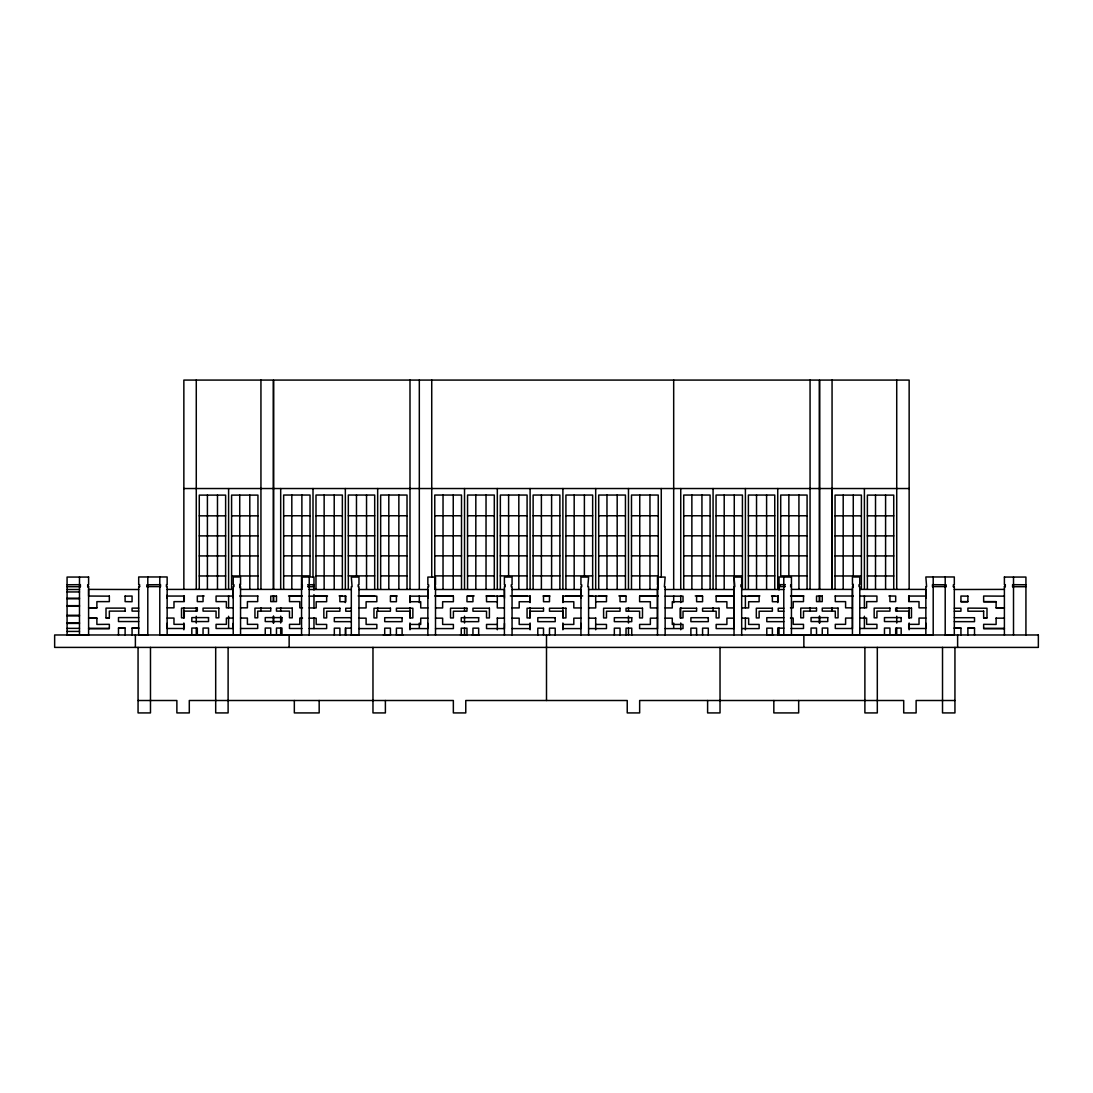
<?xml version="1.0" encoding="UTF-8"?>
<svg xmlns="http://www.w3.org/2000/svg" width="1093" height="1093" viewBox="0 0 1093 1093"><rect width="100%" height="100%" fill="white"/><g stroke="black" fill="none" stroke-linecap="round" stroke-linejoin="round"><path stroke-width="1.5" d="M280.682 634.91L280.682 628.092M280.682 622.996L280.682 616.179M280.682 611.083L280.682 607.667M280.682 588.949L280.682 488.53M283.661 589.25L283.661 495.033L310.029 495.047L310.029 575.888L283.661 575.888M291.817 589.25L291.817 495.047M301.873 589.25L301.887 495.047M313.008 577.036L313.008 488.53M315.986 589.25L316 495.033L342.355 495.047L342.355 589.25M324.143 589.25L324.143 495.047M334.212 589.25L334.212 495.047M345.333 634.91L345.333 628.092M345.333 602.571L345.333 595.753M345.333 588.949L345.347 488.53M348.325 589.25L348.325 495.033L374.694 495.047L374.68 589.25M356.468 575.888L356.482 495.047M366.538 589.25L366.538 495.047M377.672 611.083L377.672 607.667M377.672 588.949L377.672 488.53M380.651 589.25L380.651 495.033L407.02 495.047L407.02 589.25M388.807 589.25L388.807 495.047M398.863 589.25L398.863 495.047M409.998 629.8L409.998 622.996M409.984 617.928L409.984 611.219L396.404 611.219L396.404 608.227L412.867 608.227L412.867 617.928L409.984 617.928L409.998 607.681M409.998 602.571L409.998 595.753M409.998 588.949L409.998 380.077M680.734 629.8L680.734 622.996M680.734 617.887L680.734 607.681M680.734 602.571L680.734 595.753M680.734 588.949L680.748 488.53M683.726 589.25L683.726 495.047L710.095 495.047L710.081 589.25M691.869 589.25L691.869 495.047M701.938 589.25L701.938 495.047M713.073 611.083L713.073 607.681M713.073 588.949L713.073 488.53M716.052 589.25L716.052 495.047L742.42 495.047L742.42 589.25M724.194 589.25L724.208 495.047M734.031 628.366L734.031 586.709L734.797 586.709L734.031 577.063L741.682 577.063L741.682 584.782L740.917 584.782L740.917 586.709L741.682 586.709L741.682 635.074M734.264 589.25L734.264 495.047M745.399 629.8L745.399 617.887M745.399 607.681L745.399 595.767M745.399 588.949L745.399 488.53M748.377 589.25L748.391 495.047L774.746 495.047L774.746 589.25M756.534 589.25L756.534 495.047M766.589 589.25L766.603 495.047M777.724 634.91L777.724 628.106M777.724 602.571L777.724 595.767M777.724 588.949L777.738 488.53M788.859 575.888L788.859 495.047M798.928 589.25L798.928 495.047M807.071 589.25L807.085 495.047L780.716 495.047L780.716 575.888L807.071 575.888M810.05 611.083L810.05 607.681M810.063 588.949L810.063 380.077M832.046 611.083L832.046 607.667M832.046 589.25L832.06 488.53M301.559 634.978L159.797 634.978L159.797 586.613M167.092 598.103L167.106 595.207M233.219 628.27L233.274 623.297M427.855 628.366L427.909 623.393M504.406 628.366L504.46 623.393M580.943 628.366L580.998 623.393M657.494 628.366L657.494 589.51L588.594 589.51M852.444 628.27L852.444 589.414L791.441 589.414M925.853 628.27L925.908 623.297M383.397 634.951L390.037 634.937M396.691 634.924L403.344 634.924M766.821 634.978L773.475 634.965M183.856 488.53L273.359 488.53M273.619 488.53L819.381 488.53M819.641 488.53L909.144 488.53M283.661 515.759L310.029 515.759M316 515.759L342.355 515.759M348.325 515.759L374.694 515.759M380.651 515.759L407.02 515.759M434.768 515.759L461.506 515.759M467.558 515.759L494.296 515.759M500.348 515.759L527.086 515.759M533.124 515.759L559.876 515.759M565.914 515.759L592.652 515.759M598.704 515.759L625.442 515.759M631.494 515.759L658.232 515.759M683.726 515.759L710.081 515.773M716.052 515.759L742.42 515.773M748.391 515.759L774.746 515.773M780.716 515.759L807.071 515.773M199.268 515.841L225.623 515.841M231.593 515.841L257.948 515.841M835.052 515.841L861.407 515.841M867.377 515.841L893.732 515.841M283.661 535.802L310.029 535.802M316 535.802L342.355 535.802M348.325 535.802L374.694 535.802M380.651 535.802L407.02 535.802M434.768 535.802L461.506 535.802M467.558 535.802L494.296 535.802M500.348 535.802L527.086 535.802M533.124 535.802L559.876 535.802M565.914 535.802L592.652 535.802M598.704 535.802L625.442 535.802M631.494 535.802L658.232 535.802M683.726 535.802L710.081 535.802M716.052 535.802L742.42 535.802M748.377 535.802L774.746 535.802M780.716 535.802L807.071 535.802M199.268 535.884L225.623 535.884M231.593 535.884L257.948 535.884M835.052 535.884L861.407 535.884M867.377 535.884L893.732 535.884M283.661 555.845L310.029 555.845M316 555.845L342.355 555.845M348.325 555.845L374.68 555.845M380.651 555.845L407.02 555.845M434.768 555.845L461.506 555.845M467.558 555.845L494.296 555.845M500.348 555.845L527.086 555.845M533.124 555.845L559.876 555.845M565.914 555.845L592.652 555.845M598.704 555.845L625.442 555.845M631.494 555.845L658.232 555.845M683.726 555.845L710.081 555.845M716.052 555.845L742.42 555.845M748.377 555.845L774.746 555.845M780.716 555.845L807.071 555.845M199.268 555.927L225.623 555.927M231.593 555.927L257.948 555.927M835.052 555.927L861.407 555.927M867.377 555.927L893.732 555.927M315.986 575.888L342.355 575.888M348.325 575.888L374.68 575.888M380.651 575.888L407.02 575.888M434.768 575.888L461.506 575.888M467.558 575.888L494.296 575.888M500.348 575.888L527.086 575.888M533.124 575.888L559.876 575.888M565.914 575.888L592.652 575.888M598.704 575.888L625.442 575.888M631.494 575.888L658.232 575.888M683.726 575.888L710.081 575.888M716.052 575.888L742.42 575.888M748.377 575.888L774.746 575.888M199.268 575.97L225.623 575.97M231.593 575.97L257.948 575.97M835.052 575.97L861.407 575.97M867.377 575.97L893.732 575.97M88.601 577.063L67.069 577.063L67.069 635.074M791.441 577.063L779.022 576.967L779.022 589.947M1004.399 577.063L1025.931 577.063L1025.931 635.074M67.069 584.782L80.404 584.673L80.404 586.709L67.069 586.709M239.832 584.687L240.556 584.687L240.556 576.967L233.219 576.967L233.219 584.687L233.957 584.687L233.957 586.613L233.219 586.613L233.219 634.978M301.559 584.782L302.324 584.782L302.324 586.709L301.559 586.709M307.775 584.782L313.978 584.687M434.741 584.782L435.506 584.782L435.506 577.063L427.855 577.063L427.855 584.782L428.62 584.782L428.62 586.709L427.855 586.709L427.855 635.074M658.259 584.782L657.494 584.782L657.494 577.063L665.145 577.063L664.38 586.709L665.145 586.709L665.145 635.074M779.022 584.673L785.225 584.673M791.441 584.782L790.676 584.782L790.676 586.709L791.441 586.709M853.168 584.687L852.444 584.687L852.444 576.967L859.781 576.967L859.781 584.687L859.043 584.687L859.043 586.613L859.781 586.613L859.781 634.978M1025.931 584.782L1012.596 584.673L1012.596 586.709L1025.931 586.709M79.488 586.599L80.404 586.599M88.601 576.967L88.601 584.782L87.686 584.782L87.686 586.709L88.601 586.599L88.601 634.978M147.801 634.773L138.688 634.773L138.688 586.599L139.603 586.599L139.603 584.673L138.688 584.673L138.688 576.967L167.147 576.967L167.147 584.687L166.409 584.687L166.409 586.613L167.147 586.613L167.147 634.978M146.886 586.599L160.534 586.613L160.534 584.687L146.886 584.782L146.886 586.709L147.801 586.709M239.832 586.613L240.556 586.613L240.556 634.978M779.022 586.599L785.225 586.599M853.168 586.613L852.444 586.613L852.444 634.978M946.114 586.599L932.466 586.613L932.466 584.687L946.114 584.782L946.114 586.709L945.199 586.709M925.853 634.978L925.853 586.613L926.591 586.613L925.853 576.967L954.312 576.967L954.312 584.782L953.397 584.782L953.397 586.709L954.312 586.599L954.312 634.883L945.199 634.883M1004.399 635.074L1004.399 586.599L1005.314 586.599L1005.314 584.673L1004.399 584.673L1004.399 576.967M1012.596 586.599L1013.512 586.599M87.686 586.709L88.601 586.709M138.688 586.709L139.603 586.709M307.775 586.709L313.978 586.709L313.254 584.687M434.741 586.709L435.506 586.709L435.506 635.074M658.259 586.709L657.494 586.709L657.494 635.074M953.397 586.709L954.312 586.709M1004.399 586.709L1005.314 586.709M67.069 589.51L79.488 589.51M138.688 589.51L88.601 589.4L88.601 596.04L109.341 596.15M167.147 589.414L233.219 589.414L233.274 598.103M240.556 589.414L301.559 589.414M309.21 589.51L351.318 589.51M358.969 589.51L427.855 589.51L427.909 598.199M435.506 589.51L504.406 589.51L504.46 598.199M512.057 589.51L580.943 589.51L580.998 598.199M665.145 589.51L734.031 589.51M741.682 589.51L783.79 589.51M859.781 589.414L925.853 589.414L925.908 598.103M954.312 589.51L1004.399 589.4M67.069 591.941L79.488 591.941M288.552 595.931L301.873 595.931M315.986 595.931L327.49 595.931M339.09 595.931L342.355 595.931M358.149 595.931L374.68 595.931M390.474 595.931L397.183 595.931M434.768 595.931L453.24 595.931M467.558 595.931L474.171 595.931M486.03 595.931L494.296 595.931M500.348 595.931L503.654 595.931M510.308 595.931L527.086 595.931M543.098 595.931L549.902 595.931M565.914 595.931L582.692 595.931M589.346 595.931L592.652 595.931M598.704 595.931L606.97 595.931M618.829 595.931L625.442 595.931M639.76 595.931L658.232 595.931M695.23 595.931L701.938 595.931M716.052 595.931L734.264 595.931M748.377 595.931L759.881 595.931M771.48 595.931L774.746 595.931M790.54 595.931L803.82 595.931M125.108 596.15L132.062 596.04L132.062 601.724L125.108 601.628L125.108 596.04M167.147 596.054L184.28 596.054L184.28 601.628L173.978 601.628L173.978 607.845L167.147 607.845M204.145 596.013L197.314 596.054L197.314 601.628L203.052 601.628L203.052 596.054M233.219 596.054L216.072 596.054L216.072 601.628L226.374 601.628L226.374 607.845L233.219 607.845M239.736 596.013L257.948 596.013M301.969 596.054L289.495 596.054L289.495 601.628L299.796 601.628L299.796 607.845L302.529 607.845M309.21 596.15L326.657 596.15L326.657 601.724L316.178 601.724L316.178 607.94L309.21 607.94M358.969 596.15L376.839 596.15L376.839 601.724L366.1 601.724L366.1 607.94L358.969 607.94M427.855 596.15L409.984 596.15L409.984 601.724L420.723 601.724L420.723 607.94L427.855 607.94M435.506 596.15L453.39 596.15L453.39 601.724L442.638 601.724L442.638 607.94L435.506 607.94M504.406 596.15L486.522 596.15L486.522 601.724L497.274 601.724M512.057 596.15L529.927 596.15L529.927 601.724L519.189 601.724L519.189 607.94L512.057 607.94M580.943 596.15L563.073 596.15L563.073 601.724L573.811 601.724L573.811 607.94L580.943 607.94M588.594 596.15L606.478 596.15L606.478 601.724L595.726 601.724M657.494 596.15L639.61 596.15L639.61 601.724L650.362 601.724L650.362 607.94L657.494 607.94M665.145 596.15L683.016 596.15L683.016 601.724L672.277 601.724L672.277 607.94L665.145 607.94M734.031 596.15L716.161 596.15L716.161 601.724L726.9 601.724L726.9 607.94L734.031 607.94M741.682 596.15L759.129 596.15L759.129 601.724L748.65 601.724L748.65 607.94L741.682 607.94M791.031 596.054L803.505 596.054L803.505 601.628L793.204 601.628L793.204 607.845L790.471 607.845M835.052 596.013L853.264 596.013M859.781 596.054L876.928 596.054L876.928 601.628L866.626 601.628L866.626 607.845L859.781 607.845M888.855 596.013L895.686 596.054L895.686 601.628L889.948 601.628L889.948 596.054M925.853 596.054L908.72 596.054L908.72 601.628L919.022 601.628L919.022 607.845L925.853 607.845M967.892 596.15L960.938 596.04L960.938 601.724L967.892 601.724L967.892 596.04M1004.399 596.15L983.645 596.04L983.645 601.724L996.119 601.724L996.119 607.94L1004.399 607.94M67.069 598.199L79.488 598.199M67.069 598.786L79.488 598.786M960.938 601.628L967.892 601.628M983.645 601.628L996.119 601.628M67.069 605.672L79.488 605.672M67.069 606.26L79.488 606.26M88.601 607.831L96.881 607.831M996.119 607.831L1004.399 607.831M88.601 607.94L96.881 607.94L96.881 601.628L109.341 601.628L109.341 596.04M240.556 607.845L247.401 607.845L247.401 601.628L257.702 601.628L257.702 596.054M504.406 607.94L497.274 607.94L497.315 595.753M588.594 607.94L595.726 607.94L595.685 595.753M852.444 607.845L845.599 607.845L845.599 601.628L835.298 601.628L835.298 596.054M138.688 608.118L132.062 608.118L132.062 611.11L138.688 611.11M351.318 608.227L345.743 608.227L345.743 611.219L351.318 611.219M783.79 608.227L778.202 608.227L778.202 611.219L783.79 611.219M954.312 608.227L960.938 608.227L960.938 611.219L954.312 611.219M125.108 611.11L109.341 611.11L109.341 617.928L106.007 617.928L106.007 608.118L125.108 608.118L125.108 611.219M983.645 611.219L967.892 611.219L967.892 608.118L986.993 608.227L986.993 617.928L983.645 617.928L983.645 611.11M67.069 615.291L79.488 615.291M67.069 615.892L79.488 615.892M138.688 617.6L118.481 617.6L118.481 621.548L138.688 621.548M106.007 617.818L109.341 617.818M351.318 617.709L334.321 617.709L334.321 621.657L351.318 621.657M783.79 617.709L766.794 617.709L766.794 621.657L783.79 621.657M954.312 617.709L974.519 617.709L974.519 621.657L954.312 621.657M983.645 617.818L986.993 617.818M88.601 618.051L96.881 618.051L96.881 624.431L109.341 624.322L109.341 628.584L88.601 628.584M167.147 618.064L173.978 618.064L173.978 624.335L184.28 624.335L184.28 628.489L167.147 628.489M233.219 618.064L226.374 618.064L226.374 624.335L216.072 624.335L216.072 628.489L233.219 628.489M240.556 618.064L247.401 618.064L247.401 624.335L257.702 624.335L257.702 628.489L240.556 628.489M302.529 618.064L299.796 618.064L299.796 624.335L289.495 624.335L289.495 628.489L301.969 628.489M790.471 618.064L793.204 618.064L793.204 624.335L803.505 624.335L803.505 628.489L791.031 628.489M852.444 618.064L845.599 618.064L845.599 624.335L835.298 624.335L835.298 628.489L852.444 628.489M859.781 618.064L866.626 618.064L866.626 624.335L876.928 624.335L876.928 628.489L859.781 628.489M925.853 618.064L919.022 618.064L919.022 624.335L908.72 624.335L908.72 628.489L925.853 628.489M88.601 618.16L96.881 618.16M309.21 618.16L316.178 618.16L316.178 624.431L326.657 624.431L326.657 628.584L309.21 628.584M358.969 618.16L366.1 618.16L366.1 624.431L376.839 624.431L376.839 628.584L358.969 628.584M427.855 618.16L420.723 618.16L420.723 624.431L409.984 624.431L409.984 628.584L427.855 628.584M435.506 618.16L442.638 618.16L442.638 624.431L453.39 624.431L453.39 628.584L435.506 628.584M497.274 618.16L504.406 618.16M512.057 618.16L519.189 618.16L519.189 624.431L529.927 624.431L529.927 628.584L512.057 628.584M580.943 618.16L573.811 618.16L573.811 624.431L563.073 624.431L563.073 628.584L580.943 628.584M588.594 618.16L595.726 618.16M657.494 618.16L650.362 618.16L650.362 624.431L639.61 624.431L639.61 628.584L657.494 628.584M665.145 618.16L672.277 618.16L672.277 624.431L683.016 624.431L683.016 628.584L665.145 628.584M734.031 618.16L726.9 618.16L726.9 624.431L716.161 624.431L716.161 628.584L734.031 628.584M741.682 618.16L748.65 618.16L748.65 624.431L759.129 624.431L759.129 628.584L741.682 628.584M996.119 618.16L1004.399 618.16M67.069 622.805L79.488 622.805M67.069 623.393L79.488 623.393M497.274 624.431L486.522 624.431L486.522 628.584L504.406 628.584M595.726 624.431L606.478 624.431L606.478 628.584L588.594 628.584M138.688 628.051L132.062 628.051L132.062 635.074M954.312 628.051L960.938 628.051L960.938 635.074M118.481 628.147L125.108 628.147M132.062 628.147L138.688 628.147M351.318 628.147L345.743 628.147L345.743 635.074M783.79 628.147L778.202 628.147L778.202 635.074M954.312 628.147L960.938 628.147M967.892 628.147L974.519 628.147M67.069 628.366L79.488 628.366M88.601 628.475L109.341 628.475M983.645 628.475L1004.399 628.475M1004.399 628.584L983.645 628.584L983.645 624.322L996.119 624.431L996.119 618.051M67.069 631.412L79.488 631.412M67.069 634.883L88.601 634.883M351.318 634.883L358.969 634.883M779.022 634.883L933.203 634.978L933.203 586.613M138.06 700.504L176.875 700.504L176.875 712.923L189.294 712.923L189.294 700.504L453.349 700.504L453.349 712.923L465.768 712.923L465.768 700.504L627.232 700.504L627.232 712.923L639.651 712.923L639.651 700.504L903.706 700.504L903.706 712.923L916.125 712.923L916.125 700.504L954.94 700.504M460.413 634.924L467.162 634.937M472.217 634.937L478.966 634.951M810.05 634.91L816.266 634.965M167.092 623.297L167.147 628.27M791.441 634.883L791.441 576.967M1013.512 577.063L1013.512 634.978M974.519 635.074L974.519 628.051L967.892 628.051L967.892 635.074M957.618 634.978L957.618 647.398M954.94 647.398L954.94 712.923L942.521 712.923L942.521 647.398M945.199 576.967L945.199 634.978M933.203 576.967L933.203 584.687M932.78 584.687L932.78 586.613M909.144 589.25L909.144 380.077L819.641 380.077L819.641 589.004M909.144 595.753L909.144 600.931M909.144 607.681L909.144 617.955M909.144 622.996L909.144 629.8M901.165 634.978L901.165 628.051L895.686 628.051L895.686 634.978M896.725 380.077L896.725 589.004M896.725 607.735L896.725 611.137M896.725 616.247L896.725 623.065M896.725 628.174L896.725 634.978M893.732 589.332L893.732 495.115L867.377 495.115L867.377 589.332M889.948 634.978L889.948 628.051L884.469 628.051L884.469 634.978M885.59 495.115L885.59 589.332M877.31 647.398L877.31 712.923L864.891 712.923L864.891 647.398M875.52 495.115L875.52 589.332M864.399 488.612L864.399 589.031M864.399 595.835L864.399 607.749M864.399 616.261L864.399 628.174M861.407 589.332L861.407 495.115L835.052 495.115L835.052 589.332M853.264 495.115L853.264 575.97M853.264 584.318L853.264 587.651M843.195 495.115L843.195 589.332M832.06 380.077L832.06 589.031M832.06 607.735L832.06 611.151M827.756 634.978L827.756 628.051L822.264 628.051L822.264 634.978M819.641 595.822L819.641 600.931M819.641 616.247L819.641 623.065M819.381 589.004L819.381 380.077L273.619 380.077L273.619 589.004M819.381 595.822L819.381 600.931M819.381 616.247L819.381 623.065M816.526 634.978L816.526 628.051L811.047 628.051L811.047 634.978M803.861 634.978L803.861 647.398M798.669 700.504L798.669 712.923L773.83 712.923L773.83 700.504M784.555 584.782L784.555 586.709L783.79 586.709L783.79 634.883M783.79 577.063L783.79 584.782M779.746 584.687L779.746 586.613M779.022 628.051L779.022 634.978M772.368 635.074L772.368 628.147L766.794 628.147L766.794 635.074M734.031 586.709L734.031 635.074M720.027 647.398L720.027 712.923L707.608 712.923L707.608 700.504M708.291 635.074L708.291 628.147L702.58 628.147L702.58 635.074M696.596 635.074L696.596 628.147L690.885 628.147L690.885 635.074M673.684 380.077L673.684 589.332M673.684 595.822L673.684 602.639M673.684 623.065L673.684 628.174M661.265 488.53L661.265 577.036M658.232 589.25L658.232 495.047L631.494 495.047L631.494 589.25M649.966 495.047L649.966 589.25M639.76 495.047L639.76 589.25M631.754 635.074L631.754 628.147L626.029 628.147L626.029 635.074M628.475 488.53L628.475 588.949M628.475 607.681L628.475 611.083M628.475 616.179L628.475 622.996M628.475 628.092L628.475 634.91M625.442 589.25L625.442 495.047L598.704 495.047L598.704 589.25M620.045 635.074L620.045 628.147L614.334 628.147L614.334 635.074M617.176 495.047L617.176 589.25M606.97 495.047L606.97 589.25M595.685 488.53L595.685 588.949M595.685 617.887L595.685 629.8M592.652 589.25L592.652 495.047L565.914 495.047L565.914 589.25M588.594 635.074L588.594 586.709L587.829 586.709L588.594 577.063L580.943 577.063L580.943 584.782L581.708 584.782L581.708 586.709L580.943 586.709L580.943 635.074M584.386 495.047L584.386 575.888M574.18 495.047L574.18 589.25M562.895 488.53L562.895 588.949M562.895 595.753L562.895 602.571M562.895 607.681L562.895 617.887M562.895 622.996L562.895 629.8M559.876 589.25L559.876 495.047L533.124 495.047L533.124 589.25M555.203 635.074L555.203 628.147L549.492 628.147L549.492 635.074M551.596 495.047L551.596 589.25M546.5 634.978L546.5 700.504M543.508 635.074L543.508 628.147L537.797 628.147L537.797 635.074M541.39 495.047L541.39 589.25M530.105 488.53L530.105 588.949M530.105 595.753L530.105 602.571M530.105 607.681L530.105 617.887M530.105 622.996L530.105 629.8M527.086 589.25L527.086 495.047L500.348 495.047L500.348 589.25M518.82 495.047L518.82 589.25M512.057 635.074L512.057 586.709L511.292 586.709L511.292 584.782L512.057 584.782L512.057 577.063L504.406 577.063L504.406 584.782L505.171 584.782L505.171 586.709L504.406 586.709L504.406 635.074M508.614 495.047L508.614 575.888M497.315 488.53L497.315 588.949M497.315 617.887L497.315 629.8M494.296 589.25L494.296 495.047L467.558 495.047L467.558 589.25M486.03 495.047L486.03 589.25M478.666 635.074L478.666 628.147L472.955 628.147L472.955 635.074M475.824 495.047L475.824 589.25M466.971 635.074L466.971 628.147L461.246 628.147L461.246 635.074M464.525 488.53L464.525 588.949M464.525 607.681L464.525 611.083M464.525 616.179L464.525 622.996M464.525 628.092L464.525 634.91M461.506 589.25L461.506 495.047L434.768 495.047L434.768 589.25M453.24 495.047L453.24 589.25M443.034 495.047L443.034 589.25M431.735 380.077L431.735 577.036M419.316 380.077L419.316 589.332M419.316 595.822L419.316 602.639M419.316 623.065L419.316 628.174M402.115 635.074L402.115 628.147L396.404 628.147L396.404 635.074M390.42 635.074L390.42 628.147L384.709 628.147L384.709 635.074M385.392 700.504L385.392 712.923L372.973 712.923L372.973 647.398M358.969 635.074L358.969 586.709L358.203 586.709L358.203 584.782L358.969 584.782L358.969 577.063L351.318 577.063L352.083 586.709L351.318 586.709L351.318 635.074M339.896 635.074L339.896 628.147L334.321 628.147L334.321 635.074M319.17 700.504L319.17 712.923L294.331 712.923L294.331 700.504M313.978 590.029L313.978 576.967L301.559 577.063L301.559 635.074M313.978 594.619L313.978 608.35M313.978 617.709L313.978 628.584M309.21 577.063L309.21 584.782M309.21 586.709L309.21 635.074M308.445 584.782L308.445 586.709M289.139 634.978L289.139 647.398M281.953 634.978L281.953 628.051L276.474 628.051L276.474 634.978M273.619 595.822L273.619 600.931M273.619 616.247L273.619 623.065M273.359 589.004L273.359 380.077L183.856 380.077L183.856 589.25M273.359 595.822L273.359 600.931M273.359 616.247L273.359 623.065M270.736 634.978L270.736 628.051L265.244 628.051L265.244 634.978M260.94 380.077L260.94 589.25M260.954 607.681L260.94 611.151M257.948 589.332L257.948 495.115L231.593 495.115L231.593 589.332M249.805 495.115L249.805 589.332M239.736 495.115L239.736 575.97M239.736 584.318L239.736 587.651M228.601 488.612L228.601 589.031M228.601 595.835L228.601 607.749M228.601 616.261L228.601 628.174M228.109 647.398L228.109 712.923L215.69 712.923L215.69 647.398M225.623 589.332L225.623 495.115L199.268 495.115L199.268 589.332M217.48 495.115L217.48 589.332M208.531 634.978L208.531 628.051L203.052 628.051L203.052 634.978M207.41 495.115L207.41 589.332M197.314 634.978L197.314 628.051L191.822 628.051L191.822 634.978M196.275 380.077L196.275 589.004M196.275 607.735L196.275 611.137M196.275 616.247L196.275 623.065M196.275 628.174L196.275 634.978M183.856 595.753L183.856 600.931M183.856 607.681L183.856 617.955M183.856 622.996L183.856 629.8M160.22 584.687L160.22 586.613M159.797 576.967L159.797 584.687M150.479 647.398L150.479 712.923L138.06 712.923L138.06 647.398M147.801 576.967L147.801 634.978M135.382 634.978L135.382 647.398M125.108 635.074L125.108 628.051L118.481 628.051L118.481 635.074M79.488 576.967L79.488 634.883M276.474 596.054L270.736 596.054L270.736 601.628L276.474 601.628L276.474 596.054M345.743 596.15L339.896 596.15L339.896 601.724L345.743 601.724L345.743 596.15M396.404 596.15L390.42 596.15L390.42 601.724L396.404 601.724L396.404 596.15M472.955 596.15L466.971 596.15L466.971 601.724L472.955 601.724L472.955 596.15M549.492 596.15L543.508 596.15L543.508 601.724L549.492 601.724L549.492 596.15M626.029 596.15L620.045 596.15L620.045 601.724L626.029 601.724L626.029 596.15M702.58 596.15L696.596 596.15L696.596 601.724L702.58 601.724L702.58 596.15M778.202 596.15L772.368 596.15L772.368 601.724L778.202 601.724L778.202 596.15M822.264 596.054L816.526 596.054L816.526 601.628L822.264 601.628L822.264 596.054M197.314 608.132L181.52 608.132L181.52 617.832L184.28 617.832L184.28 611.124L197.314 611.124L197.314 608.132M218.832 608.132L203.052 608.132L203.052 611.124L216.072 611.124L216.072 617.832L218.832 617.832L218.832 608.132M270.736 608.132L254.942 608.132L254.942 617.832L257.702 617.832L257.702 611.124L270.736 611.124L270.736 608.132M292.255 608.132L276.474 608.132L276.474 611.124L289.495 611.124L289.495 617.832L292.255 617.832L292.255 608.132M339.896 608.227L323.842 608.227L323.842 617.928L326.657 617.928L326.657 611.219L339.896 611.219L339.896 608.227M390.42 608.227L373.97 608.227L373.97 617.928L376.839 617.928L376.839 611.219L390.42 611.219L390.42 608.227M466.971 608.227L450.507 608.227L450.507 617.928L453.39 617.928L453.39 611.219L466.971 611.219L466.971 608.227M489.404 608.227L472.955 608.227L472.955 611.219L486.522 611.219L486.522 617.928L489.404 617.928L489.404 608.227M543.508 608.227L527.058 608.227L527.058 617.928L529.927 617.928L529.927 611.219L543.508 611.219L543.508 608.227M565.942 608.227L549.492 608.227L549.492 611.219L563.073 611.219L563.073 617.928L565.942 617.928L565.942 608.227M620.045 608.227L603.596 608.227L603.596 617.928L606.478 617.928L606.478 611.219L620.045 611.219L620.045 608.227M642.493 608.227L626.029 608.227L626.029 611.219L639.61 611.219L639.61 617.928L642.493 617.928L642.493 608.227M696.596 608.227L680.133 608.227L680.133 617.928L683.016 617.928L683.016 611.219L696.596 611.219L696.596 608.227M719.03 608.227L702.58 608.227L702.58 611.219L716.161 611.219L716.161 617.928L719.03 617.928L719.03 608.227M772.368 608.227L756.315 608.227L756.315 617.928L759.129 617.928L759.129 611.219L772.368 611.219L772.368 608.227M816.526 608.132L800.745 608.132L800.745 617.832L803.505 617.832L803.505 611.124L816.526 611.124L816.526 608.132M838.058 608.132L822.264 608.132L822.264 611.124L835.298 611.124L835.298 617.832L838.058 617.832L838.058 608.132M889.948 608.132L874.168 608.132L874.168 617.832L876.928 617.832L876.928 611.124L889.948 611.124L889.948 608.132M911.48 608.132L895.686 608.132L895.686 611.124L908.72 611.124L908.72 617.832L911.48 617.832L911.48 608.132M208.531 617.613L191.822 617.613L191.822 621.562L208.531 621.562L208.531 617.613M281.953 617.613L265.244 617.613L265.244 621.562L281.953 621.562L281.953 617.613M827.756 617.613L811.047 617.613L811.047 621.562L827.756 621.562L827.756 617.613M901.165 617.613L884.469 617.613L884.469 621.562L901.165 621.562L901.165 617.613M402.115 617.709L384.709 617.709L384.709 621.657L402.115 621.657L402.115 617.709M478.666 617.709L461.246 617.709L461.246 621.657L478.666 621.657L478.666 617.709M555.203 617.709L537.797 617.709L537.797 621.657L555.203 621.657L555.203 617.709M631.754 617.709L614.334 617.709L614.334 621.657L631.754 621.657L631.754 617.709M708.291 617.709L690.885 617.709L690.885 621.657L708.291 621.657L708.291 617.709M1038.35 634.978L54.65 634.978L54.65 647.398L1038.35 647.398L1038.35 634.978"/></g></svg>
